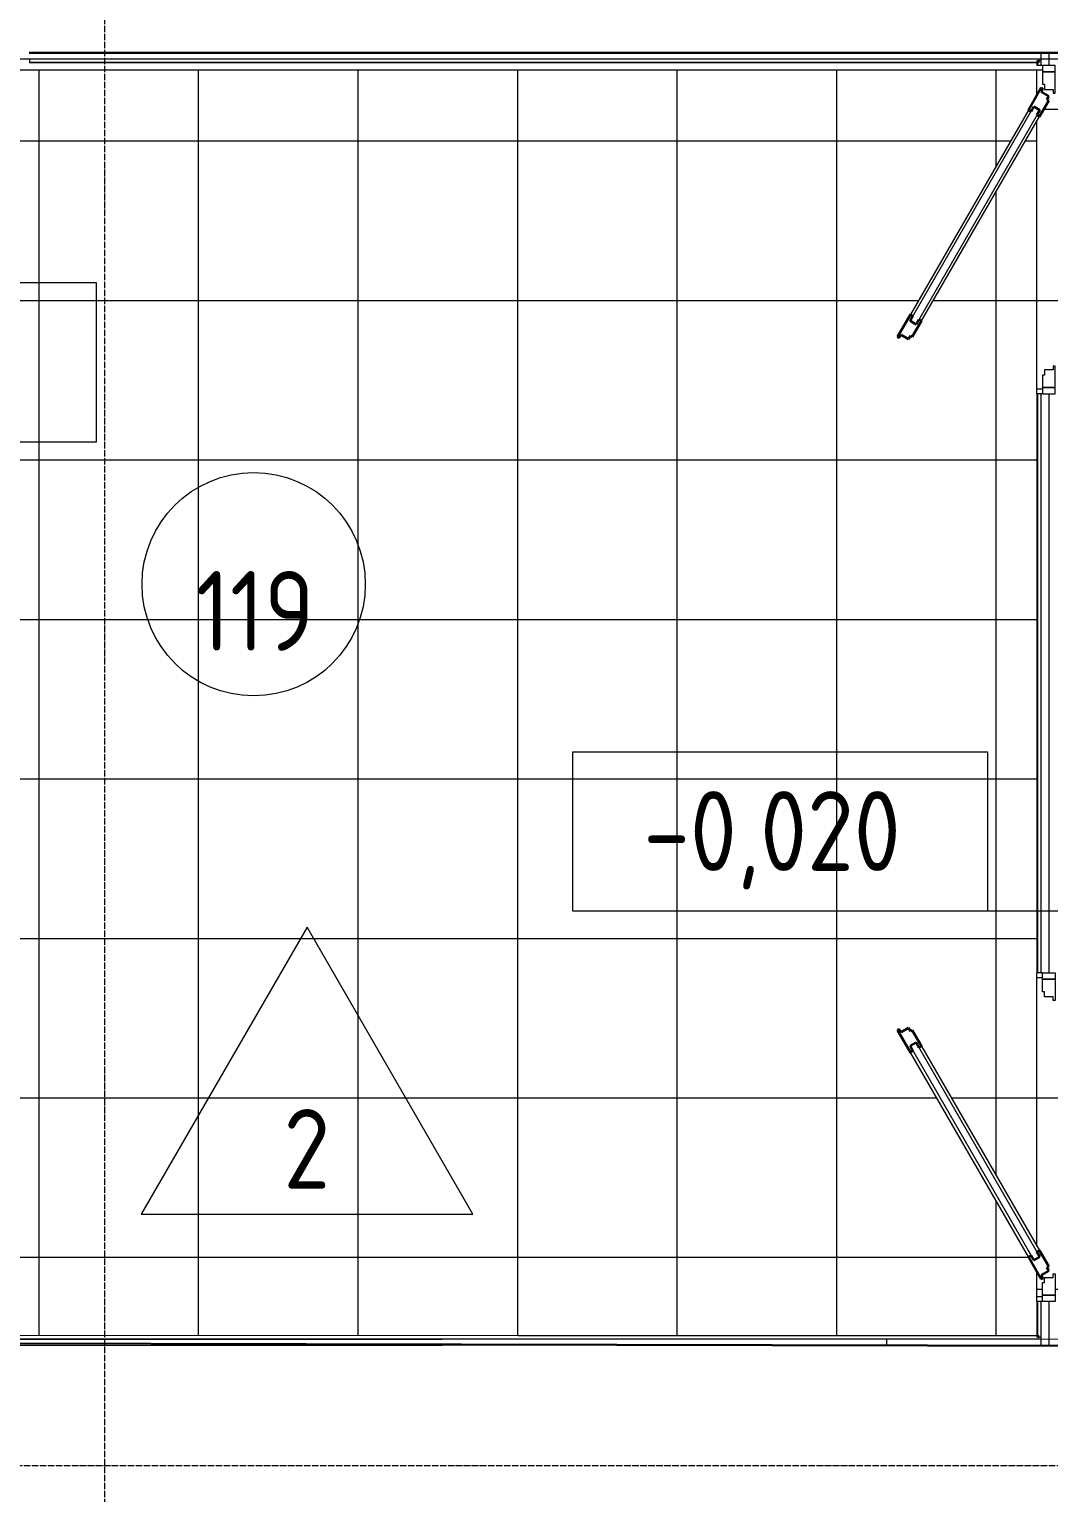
# Model space of a CAD drawing. Header units: millimetres. Extents: x -12447 to 83753, y -46415 to 46712.
# Drawn here: x 17813 to 21009, y 12860 to 17448 of the extents above; entities that cross this region are included whole.
import ezdxf

# ---------------------------------------------------------------- set-up
doc = ezdxf.new("R2010")
doc.units = ezdxf.units.MM
doc.linetypes.add('ADSK_Линия сетки', pattern=[25, 20, -2.5, 0, -2.5])
for name, color, linetype, lineweight in [('Аннотация', 7, 'Continuous', 20), ('Двери', 7, 'Continuous', 9), ('Марки', 7, 'Continuous', 20), ('Марки помещений', 7, 'Continuous', 20), ('Оси', 7, 'Continuous', 9), ('Отметки', 7, 'Continuous', 9), ('Перекрытие', 7, 'Continuous', 18), ('Перекрытие штриховка', 7, 'Continuous', 18), ('Стены несущие', 7, 'Continuous', 30), ('Стены отделка', 7, 'Continuous', 30), ('Стены штриховка', 7, 'Continuous', 9)]:
    doc.layers.add(name, color=color, linetype=linetype, lineweight=lineweight)
doc.styles.add('GOST Common_1', font='GOST_Common.ttf', dxfattribs={"width": 0.9, "height": 250})
doc.styles.add('GOST Common_2', font='GOST_Common.ttf', dxfattribs={"width": 0.9, "height": 250})

# ---------------------------------------------------------------- blocks, each defined once
blk = doc.blocks.new('АС_Дверь_Однопольная_Алюминиевая - 1030х2200 алюм ост с мат_плёнкой Д18п-V14-План полов 1-го этажа')
at = {"layer": 'Двери'}
for p, q in [((-390, -17.5), (-370, -17.5)), ((-390, -57.5), (-390, -17.5)), ((-370, -17.5), (-370, -57.5)), ((-370, -17.5), (-303, -17.5)), ((-370, -57.5), (-370, -17.5)), ((-314.5, -24), (-314.5, -51)), ((-303, -24), (-314.5, -24)), ((-303, -17.5), (-303, -24)), ((553, -17.5), (620, -17.5)), ((553, -24), (553, -17.5)), ((564.5, -24), (553, -24)), ((564.5, -51), (564.5, -24)), ((620, -17.5), (640, -17.5)), ((620, -57.5), (620, -17.5)), ((620, -17.5), (620, -57.5)), ((640, -17.5), (640, -57.5)), ((-370, -57.5), (-390, -57.5)), ((-331, -57.5), (-370, -57.5)), ((-331, -51), (-331, -57.5)), ((-314.5, -51), (-331, -51)), ((500.3, -65.4), (-171.7, -453.4)), ((-161, -472), (511.1, -84)), ((-160.6, -436.6), (480.2, -66.6)), ((511.1, -84), (500.3, -65.4)), ((581, -51), (564.5, -51)), ((581, -57.5), (581, -51)), ((620, -57.5), (581, -57.5)), ((640, -57.5), (620, -57.5)), ((500.2, -101.3), (-140.6, -471.3)), ((-171.7, -453.4), (-161, -472))]:
    blk.add_line(p, q, dxfattribs=at)
at = {"layer": 'Двери', "lineweight": 30}
for p, q in [((480.2, -66.6), (530.5, -37.6)), ((530.5, -37.6), (533.7, -43.2)), ((533.7, -43.2), (543.7, -37.5)), ((543.7, -37.5), (557.2, -60.9)), ((480.2, -66.6), (484.7, -74.4)), ((484.7, -74.4), (500.3, -65.4)), ((511.1, -84), (495.5, -93)), ((570.4, -60.8), (500.2, -101.3)), ((500.3, -65.4), (511.1, -84)), ((557.2, -60.9), (567.1, -55.1)), ((567.1, -55.1), (570.4, -60.8)), ((495.5, -93), (500.2, -101.3)), ((-210.9, -465.6), (-160.6, -436.6)), ((-156.1, -444.4), (-171.7, -453.4)), ((-171.7, -453.4), (-161, -472)), ((-160.6, -436.6), (-156.1, -444.4)), ((-217.6, -477), (-207.6, -471.2)), ((-204.1, -500.4), (-217.6, -477)), ((-214, -506.1), (-204.1, -500.4)), ((-207.6, -471.2), (-210.9, -465.6)), ((-140.6, -471.3), (-210.8, -511.8)), ((-161, -472), (-145.4, -463)), ((-145.4, -463), (-140.6, -471.3)), ((-210.8, -511.8), (-214, -506.1))]:
    blk.add_line(p, q, dxfattribs=at)
blk = doc.blocks.new('АС_Дверь_Однопольная_Алюминиевая - 1030х2200 алюм ост с мат_плёнкой Д18л-V15-План полов 1-го этажа')
at = {"layer": 'Двери'}
for p, q in [((-390, -17.5), (-390, -57.5)), ((-370, -17.5), (-390, -17.5)), ((-370, -57.5), (-370, -17.5)), ((-303, -17.5), (-370, -17.5)), ((-370, -17.5), (-370, -57.5)), ((-314.5, -51), (-314.5, -24)), ((-314.5, -24), (-303, -24)), ((-303, -24), (-303, -17.5)), ((620, -17.5), (553, -17.5)), ((553, -17.5), (553, -24)), ((553, -24), (564.5, -24)), ((564.5, -24), (564.5, -51)), ((640, -17.5), (620, -17.5)), ((620, -17.5), (620, -57.5)), ((620, -57.5), (620, -17.5)), ((640, -57.5), (640, -17.5)), ((-390, -57.5), (-370, -57.5)), ((-370, -57.5), (-331, -57.5)), ((-331, -57.5), (-331, -51)), ((-331, -51), (-314.5, -51)), ((-261.1, -84), (-250.3, -65.4)), ((411, -472), (-261.1, -84)), ((-250.3, -65.4), (421.7, -453.4)), ((410.6, -436.6), (-230.2, -66.6)), ((564.5, -51), (581, -51)), ((581, -51), (581, -57.5)), ((581, -57.5), (620, -57.5)), ((620, -57.5), (640, -57.5)), ((-250.2, -101.3), (390.6, -471.3)), ((421.7, -453.4), (411, -472))]:
    blk.add_line(p, q, dxfattribs=at)
at = {"layer": 'Двери', "lineweight": 30}
for p, q in [((-293.7, -37.5), (-307.2, -60.9)), ((-283.7, -43.2), (-293.7, -37.5)), ((-280.5, -37.6), (-283.7, -43.2)), ((-230.2, -66.6), (-280.5, -37.6)), ((-317.1, -55.1), (-320.4, -60.8)), ((-320.4, -60.8), (-250.2, -101.3)), ((-307.2, -60.9), (-317.1, -55.1)), ((-250.3, -65.4), (-261.1, -84)), ((-261.1, -84), (-245.5, -93)), ((-234.7, -74.4), (-250.3, -65.4)), ((-230.2, -66.6), (-234.7, -74.4)), ((-245.5, -93), (-250.2, -101.3)), ((410.6, -436.6), (406.1, -444.4)), ((406.1, -444.4), (421.7, -453.4)), ((460.9, -465.6), (410.6, -436.6)), ((421.7, -453.4), (411, -472)), ((395.4, -463), (390.6, -471.3)), ((390.6, -471.3), (460.8, -511.8)), ((411, -472), (395.4, -463)), ((454.1, -500.4), (467.6, -477)), ((464, -506.1), (454.1, -500.4)), ((457.6, -471.2), (460.9, -465.6)), ((467.6, -477), (457.6, -471.2)), ((460.8, -511.8), (464, -506.1))]:
    blk.add_line(p, q, dxfattribs=at)
blk = doc.blocks.new('ADSK_Марка_Помещение_ОдноЗначение - Номер-159740-План полов 1-го этажа')
at = {"layer": 'Марки помещений'}
blk.add_circle((0, 0), 3.5, dxfattribs=at)
blk = doc.blocks.new('ADSK_Марка_ПерекрытиеПол - Экземпляр_Отделка пола-158379-План полов 1-го этажа')
at = {"layer": 'Марки', "color": 1, "true_color": 0xff0000}
for p, q in [((0, 9), (-5.196, 0)), ((5.196, 0), (0, 9)), ((-5.196, 0), (5.196, 0))]:
    blk.add_line(p, q, dxfattribs=at)
blk = doc.blocks.new('Высотные отметки - Рамка-12095-План полов 1-го этажа')
at = {"layer": 'Аннотация'}
for p, q in [((-6.5, 0), (-6.5, 5)), ((-6.5, 5), (6.5, 5)), ((6.5, 5), (6.5, 0)), ((6.5, 0), (-6.5, 0))]:
    blk.add_line(p, q, dxfattribs=at)

msp = doc.modelspace()

# ---------------------------------------------------------------- hatches: boundary and pattern name
at = {"layer": 'Перекрытие штриховка', "lineweight": 9, "true_color": 0x787878}
h = msp.add_hatch(dxfattribs=at)
h.set_pattern_fill('FP_33', color=8, style=0, pattern_type=2)
h.set_pattern_definition([(0, (10065, 16597.5), (0, 600), []), (90, (10065, 16597.5), (-600, 4e-14), [])])
h.paths.add_polyline_path([(20971.705, 16319.451), (20988.705, 16319.91), (20988.705, 16363.451), (20995.205, 16363.451), (20995.205, 16379.951), (21022.205, 16379.951), (21022.205, 16391.451), (21028.705, 16391.451), (21028.705, 16319.451), (21108.705, 16319.451), (21108.705, 16323.504), (24295.5, 16323.504), (24295.5, 17319.451), (21028.705, 17319.451), (21028.705, 17247.451), (21022.205, 17247.451), (21022.205, 17258.951), (20995.205, 17258.951), (20995.205, 17275.451), (20988.705, 17275.451), (20988.705, 17319.451), (20971.705, 17319.451), (20971.705, 17241.006), (20985.455, 17264.822), (20991.085, 17261.572), (20985.455, 17251.543), (21008.596, 17237.903), (21002.967, 17228.153), (21008.596, 17224.903), (20971.705, 17161.006), (20971.705, 16323.504)])
h.paths.add_polyline_path([(24305, 17336.951), (24322.5, 17336.951), (24322.5, 17354.451), (24305, 17354.451), (24305, 17339.451)])
h = msp.add_hatch(dxfattribs=at)
h.set_pattern_fill('FP_91', color=8, style=0, pattern_type=2)
h.set_pattern_definition([(0, (18843.7, 15097.5), (0, 500), []), (90, (18843.7, 15097.5), (-500, 3e-14), [])])
h.paths.add_polyline_path([(16340.709, 13339.256), (18924.997, 13341.686), (16340.709, 13341.885), (16340.709, 13340.931)])
h.paths.add_polyline_path([(20971.705, 13340.928), (20971.705, 13340.933), (20970.645, 13340.931)])
h.paths.add_polyline_path([(20971.705, 13352.933), (20971.705, 13552.896), (20534.596, 14310.316), (20540.085, 14313.485), (20545.835, 14303.526), (20569.217, 14317.026), (20574.967, 14307.066), (20580.643, 14310.235), (20971.705, 13632.896), (20971.705, 17161.006), (20580.455, 16483.667), (20574.955, 16486.815), (20569.217, 16476.876), (20545.835, 16490.376), (20540.085, 16480.417), (20534.455, 16483.667), (20971.705, 17241.006), (20971.705, 17319.451), (16340.709, 17319.451), (16340.709, 15874.451), (16228.709, 15874.451), (16228.709, 15802.451), (16222.209, 15802.451), (16222.209, 15813.951), (16195.209, 15813.951), (16195.209, 15830.451), (16188.709, 15830.451), (16188.709, 15874.451), (16168.709, 15874.451), (16168.709, 15790.81), (16185.459, 15819.822), (16191.088, 15816.572), (16185.459, 15806.543), (16208.6, 15792.903), (16202.971, 15783.153), (16208.6, 15779.903), (16168.709, 15710.81), (16168.709, 14874.451), (16188.709, 14874.451), (16188.709, 14918.451), (16195.209, 14918.451), (16195.209, 14934.951), (16222.209, 14934.951), (16222.209, 14946.451), (16228.709, 14946.451), (16229.294, 14874.451), (16340.709, 14874.451), (16340.709, 13354.637), (20950.815, 13352.94)])
h = msp.add_hatch(dxfattribs=at)
h.set_pattern_fill('FP_46', color=8, style=0, pattern_type=2)
h.set_pattern_definition([(0, (9465, 14697.5), (0, 600), []), (90, (9465, 14697.5), (-600, 4e-14), [])])
h.paths.add_polyline_path([(24087.5, 13367.59), (24087.5, 15231.951), (22777.5, 15231.951), (22777.5, 15246.951), (22773.705, 15246.951), (22773.705, 15234.951), (21123.705, 15234.951), (21123.705, 14474.451), (21028.705, 14474.451), (21028.705, 14402.451), (21022.205, 14402.451), (21022.205, 14413.951), (20995.205, 14413.951), (20995.205, 14430.451), (20988.705, 14430.451), (20987.872, 14474.451), (20971.705, 14474.451), (20971.705, 13632.896), (21008.596, 13568.999), (21002.967, 13565.749), (21008.596, 13555.72), (20985.455, 13542.08), (20991.085, 13532.33), (20985.335, 13529.289), (20971.705, 13552.896), (20971.705, 13474.451), (20988.705, 13474.451), (20988.705, 13518.451), (20995.205, 13518.451), (20995.205, 13534.951), (21022.205, 13534.951), (21022.205, 13546.451), (21028.705, 13546.451), (21028.705, 13474.451), (21123.705, 13474.451), (21123.705, 13373.619), (23951.361, 13367.867)])
h.paths.add_polyline_path([(22765.5, 13380.451), (22765.5, 13535.451), (22777.5, 13535.451), (22777.5, 13380.451)])
h.paths.add_polyline_path([(24026, 13677.259), (23562.923, 13677.259), (23516.336, 13683.392), (23472.923, 13701.374), (23435.644, 13729.98), (23407.039, 13767.259), (23388.66, 13813.686), (23382.923, 13857.259), (23389.056, 13903.847), (23407.039, 13947.259), (23435.644, 13984.538), (23472.923, 14013.144), (23516.336, 14031.126), (23568.996, 14037.259), (24076, 14037.259), (24076, 13677.259)])
h.paths.add_polyline_path([(22765.509, 14135.451), (22765.5, 14135.451), (22765.509, 14457.451), (22777.509, 14457.451), (22777.509, 14302.451), (24065.509, 14302.451), (24065.509, 14290.451), (22777.5, 14290.451), (22777.5, 14135.451)])
h.paths.add_polyline_path([(24026, 14632.259), (23562.923, 14632.259), (23516.336, 14638.392), (23472.923, 14656.374), (23435.644, 14684.98), (23407.039, 14722.259), (23388.66, 14768.686), (23382.923, 14812.259), (23386.126, 14836.588), (23389.396, 14835.233), (23394.572, 14834.552), (23403.706, 14836.873), (23406.973, 14839.074), (23408.714, 14840.41), (23413.5, 14848.433), (23413.89, 14849.376), (23414.007, 14858.847), (23412.484, 14863.125), (23410.835, 14865.93), (23405.203, 14871.389), (23404.572, 14871.872), (23396.142, 14875.953), (23407.039, 14902.259), (23435.644, 14939.538), (23472.923, 14968.144), (23516.336, 14986.126), (23568.996, 14992.259), (24076, 14992.259), (24076, 14632.259)])
h.paths.add_polyline_path([(21220.776, 14788.052), (21220.776, 15188.052), (21670.776, 15188.052), (21670.776, 14788.052)])
h.paths.add_polyline_path([(22765.509, 15057.451), (22765.509, 15212.451), (22777.509, 15212.451), (22777.5, 15057.451), (22773.705, 15057.451)])

# ---------------------------------------------------------------- linework, layer by layer
at = {"layer": 'Оси', "linetype": 'ADSK_Линия сетки'}
for p, q in [((18049.565, -6380.761), (18049.565, 44222.998)), ((-11646.57, 12945), (56004.853, 12945))]:
    msp.add_line(p, q, dxfattribs=at)
at = {"layer": 'Отметки', "lineweight": 20}
msp.add_line((21735.69, 14682.622), (20166.542, 14682.622), dxfattribs=at)
at = {"layer": 'Перекрытие'}
for p, q in [((20988.705, 17319.451), (16340.709, 17319.451)), ((20971.705, 17241.006), (20971.705, 17319.451)), ((20971.705, 16304.451), (20971.705, 17161.006)), ((20988.705, 16319.451), (20971.705, 16319.451)), ((20971.705, 13632.896), (20971.705, 14489.451)), ((20988.705, 14474.451), (20971.705, 14474.451)), ((20971.705, 13459.451), (20971.705, 13552.896)), ((20971.705, 13474.451), (20988.705, 13474.451))]:
    msp.add_line(p, q, dxfattribs=at)
at = {"layer": 'Стены несущие'}
for p, q in [((17812.397, 17374.451), (30745, 17374.451)), ((32595, 13297.284), (16010.951, 13331.02))]:
    msp.add_line(p, q, dxfattribs=at)
at = {"layer": 'Стены отделка', "lineweight": 9}
for p, q in [((24322.5, 17354.451), (16334.709, 17354.451)), ((17813.705, 17354.451), (17813.705, 17342.451)), ((20971.705, 17348.451), (20971.705, 17334.451)), ((20983.705, 17348.451), (20971.705, 17348.451)), ((20977.705, 17354.451), (20977.705, 17342.451)), ((20983.705, 17374.451), (20983.705, 17348.451)), ((20977.705, 17342.451), (17813.705, 17342.451)), ((20988.705, 17334.451), (20971.705, 17334.451)), ((20971.705, 16304.451), (20971.705, 14489.451)), ((20988.705, 16304.451), (20971.705, 16304.451)), ((20988.705, 14489.451), (20971.705, 14489.451)), ((20971.705, 13459.451), (20971.705, 13346.931)), ((20988.705, 13459.451), (20971.705, 13459.451)), ((16334.711, 13354.64), (20977.708, 13352.931)), ((20977.703, 13340.931), (20977.708, 13352.931)), ((16328.709, 13339.248), (20501.449, 13341.885)), ((20501.461, 13321.885), (16328.709, 13319.248)), ((20977.703, 13340.931), (16334.707, 13342.64)), ((20501.461, 13321.885), (20501.449, 13341.885)), ((20501.461, 13321.885), (20501.502, 13341.885)), ((24321.453, 13314.114), (20501.461, 13321.885)), ((20501.502, 13341.885), (24321.494, 13334.114)), ((20983.705, 13346.931), (20971.705, 13346.931)), ((20983.705, 13346.931), (20983.705, 13319.242)), ((21108.705, 13319.242), (20983.705, 13319.242))]:
    msp.add_line(p, q, dxfattribs=at)
at = {"layer": 'Стены штриховка'}
for p, q in [((17813.705, 17344.451), (20977.705, 17344.451)), ((20973.705, 17348.451), (20973.705, 17334.451)), ((20983.705, 17348.451), (20983.705, 17334.451)), ((21008.705, 17374.451), (21008.705, 17334.451)), ((20973.705, 16304.451), (20973.705, 14489.451)), ((20983.705, 16304.451), (20983.705, 14489.451)), ((21008.705, 16304.451), (21008.705, 14489.451)), ((20973.705, 13459.451), (20973.705, 13346.931)), ((20983.705, 13459.451), (20983.705, 13346.931)), ((21008.705, 13459.451), (21008.705, 13319.242)), ((20977.707, 13350.931), (16334.71, 13352.64))]:
    msp.add_line(p, q, dxfattribs=at)

# ---------------------------------------------------------------- block references
at = {"layer": 'Двери', "rotation": 270}
for name, p in [('АС_Дверь_Однопольная_Алюминиевая - 1030х2200 алюм ост с мат_плёнкой Д18л-V15-План полов 1-го этажа', (21046.205, 16944.451)), ('АС_Дверь_Однопольная_Алюминиевая - 1030х2200 алюм ост с мат_плёнкой Д18п-V14-План полов 1-го этажа', (21046.205, 14099.451))]:
    msp.add_blockref(name, p, dxfattribs=at)
at = {"layer": 'Марки', "color": 1, "true_color": 0xff0000, "xscale": 99.99999999999993, "yscale": 99.99999999999993, "zscale": 99.99999999999993}
msp.add_blockref('ADSK_Марка_ПерекрытиеПол - Экземпляр_Отделка пола-158379-План полов 1-го этажа', (18683.709, 13733.189), dxfattribs=at)
at = {"layer": 'Марки помещений', "xscale": 99.99999999999993, "yscale": 99.99999999999993, "zscale": 99.99999999999993}
msp.add_blockref('ADSK_Марка_Помещение_ОдноЗначение - Номер-159740-План полов 1-го этажа', (18516.413, 15708.044), dxfattribs=at)
at = {"layer": 'Отметки', "lineweight": 20, "xscale": 99.99999999999993, "yscale": 99.99999999999993, "zscale": 99.99999999999993}
for p in [(17372.44, 16153.77), (20166.542, 14682.622)]:
    msp.add_blockref('Высотные отметки - Рамка-12095-План полов 1-го этажа', p, dxfattribs=at)

# ---------------------------------------------------------------- texts
at = {"layer": 'Марки', "color": 1, "lineweight": 9, "true_color": 0xff0000, "insert": (18683.127, 13937.614), "char_height": 250, "width": 166.5, "attachment_point": 5, "line_spacing_factor": 1.022766, "style": 'GOST Common_1'}
msp.add_mtext('\\pxqc,t1.44,2.88,4.32,5.76,7.2,8.64,10.08,11.52,12.96,14.4,15.84,17.28,18.72,20.16,21.6,23.04,24.48,25.92,27.36,28.8,30.24,31.68,33.12,34.56,36,37.44,38.88,40.32,41.76,43.2,44.64,46.08;{2}', dxfattribs=at)
at = {"layer": 'Марки помещений', "lineweight": 9, "insert": (18521.356, 15624.463), "char_height": 250, "width": 393.3, "attachment_point": 5, "line_spacing_factor": 1.022766, "style": 'GOST Common_1'}
msp.add_mtext('\\pxqc,t1.8,3.6,5.4,7.2,9,10.8,12.6,14.4,16.2,18,19.8,21.6,23.4,25.2,27,28.8,30.6,32.4,34.2,36,37.8,39.6,41.4,43.2,45,46.8,48.6,50.4,52.2,54,55.8,57.6;{119}', dxfattribs=at)
at = {"layer": 'Отметки', "lineweight": 20, "insert": (19737.866, 15059.329), "char_height": 250, "width": 1028.82257, "attachment_point": 1, "line_spacing_factor": 1.022761, "style": 'GOST Common_2'}
msp.add_mtext('-0,020', dxfattribs=at)

doc.saveas('drawing.dxf')
